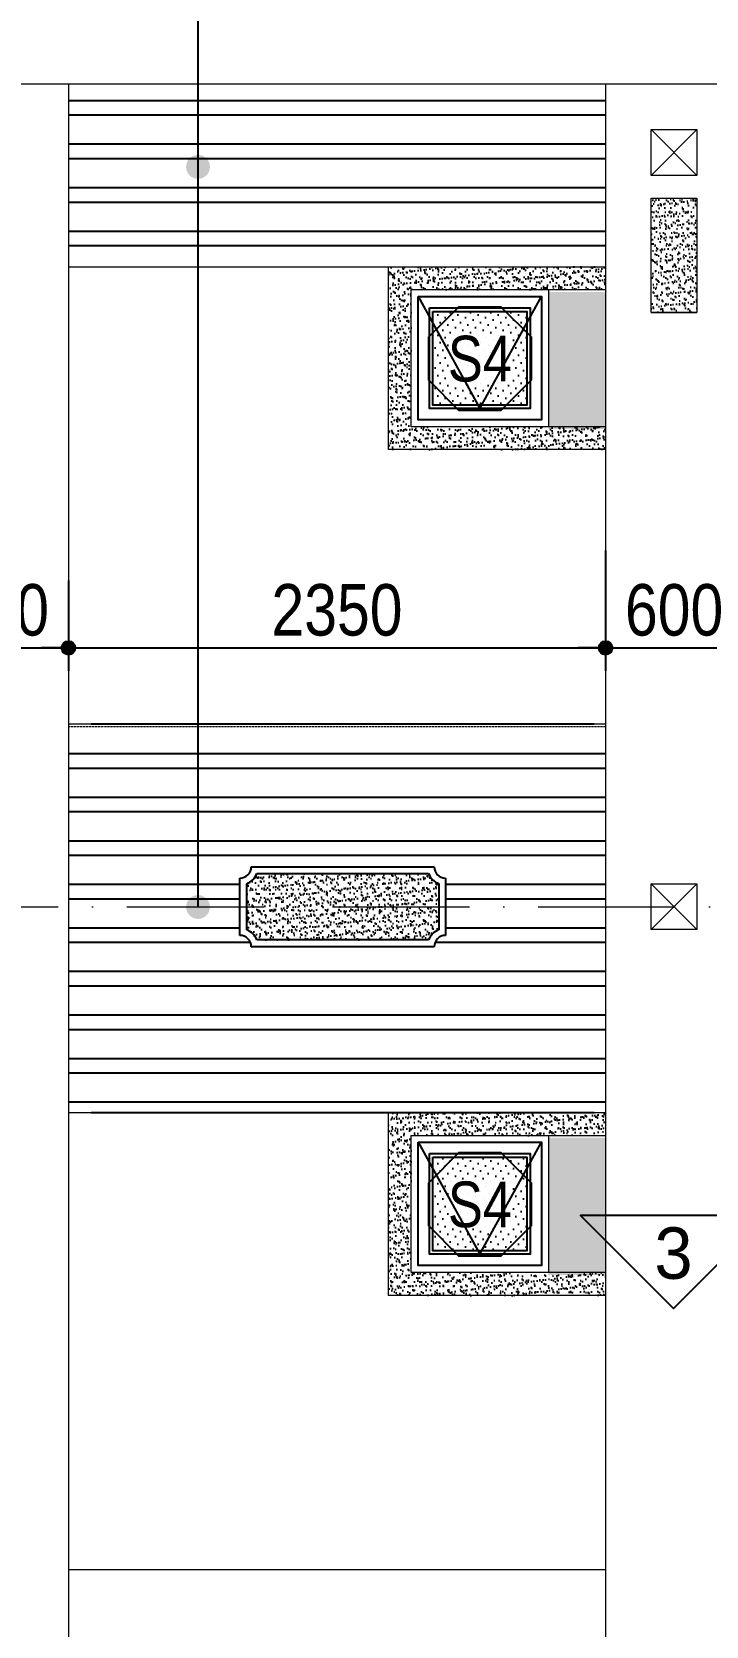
# Model space of a CAD drawing. Extents: x -1107188 to -523840, y 39692 to 514392.
# Drawn here: x -1071736 to -1068786, y 413455 to 420429 of the extents above; entities that cross this region are included whole.
import ezdxf
from ezdxf.enums import TextEntityAlignment as Align

# ---------------------------------------------------------------- set-up
doc = ezdxf.new("R2010")
doc.units = 0
doc.linetypes.add('ACAD_ISO10W100', pattern=[18, 12, -3, 0, -3])
doc.linetypes.add('HIDDEN', pattern=[0.375, 0.25, -0.125])
doc.layers.get('DEFPOINTS').update_dxf_attribs({"linetype": 'CONTINUOUS'})
for name, color, linetype in [('DIM', 1, 'CONTINUOUS'), ('DOOR', 20, 'CONTINUOUS'), ('HACTH', 8, 'CONTINUOUS'), ('HATCH', 8, 'CONTINUOUS'), ('KINH 1', 142, 'CONTINUOUS'), ('netthay', 2, 'CONTINUOUS'), ('TAGS', 60, 'CONTINUOUS'), ('TEXT', 7, 'CONTINUOUS')]:
    doc.layers.add(name, color=color, linetype=linetype)
for name, color, linetype, lineweight in [('HIDDEN2', 250, 'HIDDEN', 5), ('NET-THAY', 2, 'CONTINUOUS', 13), ('TRUC', 24, 'CONTINUOUS', 0)]:
    doc.layers.add(name, color=color, linetype=linetype, lineweight=lineweight)
doc.styles.add('AVO', font='')
doc.styles.add('HEL-CONDENSE', font='')
doc.styles.add('VNI-HELVE-CONDENSEN', font='')
doc.styles.get('AVO').set_extended_font_data('VNI-Avo')
doc.styles.get('HEL-CONDENSE').set_extended_font_data('VNI-Helve-Condense')
doc.styles.get('VNI-HELVE-CONDENSEN').set_extended_font_data('VNI-Helve-Condense')
doc.dimstyles.new('D100', dxfattribs={"dimtxt": 225, "dimasz": 1.2, "dimexe": 100, "dimexo": 0, "dimgap": 50, "dimtad": 1, "dimdec": 0, "dimzin": 13, "dimdsep": 46, "dimtxsty": 'HEL-CONDENSE', "dimblk": 'D50', "dimcen": 0, "dimclrd": 1, "dimclre": 1, "dimclrt": 7, "dimadec": 0, "dimazin": 0, "dimtfac": 1, "dimtdec": 0, "dimtmove": 0, "dimatfit": 3, "dimldrblk": 'D50', "dimfxl": 1, "dimtolj": 1, "dimtzin": 13, "dimarcsym": 0})
pattern_1 = [(180, (-1259883.07, -48754.8), (-1e-14, -190.5), []), (180, (-1259946.57, -48691.3), (-1e-14, -190.5), [])]
pattern_2 = [(37.5, (-2396478.653, 162683.128), (-1.2000235, 36.7059928), [0, -28.956, 0, -32.385, 0, -30.95625]), (7.5, (-2396478.653, 162683.13), (33.7142462, 53.7618825), [0, -15.621, 0, -26.0985, 0, -10.00125]), (327.5, (-2396502.085, 162683.128), (59.3244278, 0.10778885), [0, -9.525, 0, -34.29, 0, -44.7675]), (317.5, (-2396502.085, 162683.13), (57.266734, 16.7196992), [0, -4.7625, 0, -22.479, 0, -25.7175])]

# ---------------------------------------------------------------- blocks, each defined once
blk = doc.blocks.new('KH-CUADI')
at = {"layer": 'TAGS'}
blk.add_lwpolyline([(-124.3, 300), (-300, 124.3), (-300, -124.3), (-124.3, -300), (124.3, -300), (300, -124.3), (300, 124.3), (124.3, 300)], close=True, dxfattribs=at)
at = {"layer": 'TAGS', "style": 'VNI-HELVE-CONDENSEN'}
blk.add_attdef('D', text='', height=300, dxfattribs=at).set_placement((0, 0), align=Align.MIDDLE)
blk = doc.blocks.new('A$C4A8B6C2C')
at = {"layer": 'KINH 1'}
h = blk.add_hatch(dxfattribs=at)
h.set_pattern_fill('DOTS', color=256, scale=500, angle=45, style=0)
h.set_pattern_definition([(45, (-1273474.515, 328548.945), (-11.04854346, 33.1456304), [0, -31.25])])
h.paths.add_polyline_path([(-65, 410), (-475, 410), (-475, 0), (-65, 0)])
at = {"layer": 'DOOR'}
for points in [[(-540, 475), (0, 475), (0, -65), (-540, -65)], [(-490, 425), (-50, 425), (-50, -15), (-490, -15)]]:
    blk.add_lwpolyline(points, close=True, dxfattribs=at)
at = {"layer": 'DOOR', "color": 8}
blk.add_lwpolyline([(-540, 475), (-270, -15), (0, 475)], dxfattribs=at)
blk.add_lwpolyline([(-475, 410), (-65, 410), (-65, 0), (-475, 0)], close=True, dxfattribs=at)
at = {"layer": 'NET-THAY'}
blk.add_lwpolyline([(-570, 505), (30, 505), (30, -95), (-570, -95), (-570, 505)], dxfattribs=at)
blk = doc.blocks.new('A$C748B6192')
at = {"layer": 'DOOR'}
blk.add_blockref('A$C4A8B6C2C', (2787.8, 495.3), dxfattribs=at)
at = {"layer": 'TAGS', "linetype": 'Continuous'}
ref = blk.add_blockref('KH-CUADI', (2518.2, 698.5), dxfattribs=dict(at, xscale=0.75, yscale=0.75, zscale=0.75, rotation=180))
ref.add_attrib('D', 'S4', dxfattribs={"color": 7, "height": 200, "style": 'VNI-HELVE-CONDENSEN'}).set_placement((2518.2, 698.5), align=Align.MIDDLE)
blk = doc.blocks.new('D50')
at = {"layer": 'DIM'}
blk.add_hatch(color=256, dxfattribs=at).paths.add_polyline_path([(25, 0, 1), (-25, 0, 1)])
blk.add_line((25, 0), (100, 0), dxfattribs=at)
blk.add_circle((0, 0), 25, dxfattribs=at)
blk = doc.blocks.new('*D861')
at = {"layer": 'DEFPOINTS', "color": 0, "linetype": 'Continuous', "transparency": 16777216}
for p in [(-1072175.8, 418085.8), (-1071575.8, 418028.8), (-1071575.8, 417734.3)]:
    blk.add_point(p, dxfattribs=at)
at = {"layer": 'DIM', "color": 1, "linetype": 'Continuous', "lineweight": -2, "transparency": 16777216}
for p, q in [((-1072175.8, 418085.8), (-1072175.8, 417634.3)), ((-1071575.8, 418028.8), (-1071575.8, 417634.3)), ((-1072174.6, 417734.3), (-1071577, 417734.3))]:
    blk.add_line(p, q, dxfattribs=at)
at = {"layer": 'DIM', "color": 1, "linetype": 'Continuous', "lineweight": -2, "transparency": 16777216, "xscale": 1.199999999999999, "yscale": 1.199999999999999, "zscale": 1.199999999999999, "rotation": 180}
blk.add_blockref('D50', (-1072175.8, 417734.3), dxfattribs=at)
at = {"layer": 'DIM', "color": 1, "linetype": 'Continuous', "lineweight": -2, "transparency": 16777216, "xscale": 1.199999999999999, "yscale": 1.199999999999999, "zscale": 1.199999999999999}
blk.add_blockref('D50', (-1071575.8, 417734.3), dxfattribs=at)
at = {"layer": 'DIM', "color": 7, "linetype": 'Continuous', "transparency": 16777216, "insert": (-1071875.8, 417899.2), "char_height": 225, "attachment_point": 5, "style": 'HEL-CONDENSE'}
blk.add_mtext('\\A1;600', dxfattribs=at)
blk = doc.blocks.new('*D862')
at = {"layer": 'DEFPOINTS', "color": 0, "linetype": 'Continuous', "transparency": 16777216}
for p in [(-1069225.8, 418159.8), (-1071575.8, 418028.8), (-1069225.8, 417734.3)]:
    blk.add_point(p, dxfattribs=at)
at = {"layer": 'DIM', "color": 1, "linetype": 'Continuous', "lineweight": -2, "transparency": 16777216}
for p, q in [((-1069225.8, 418159.8), (-1069225.8, 417634.3)), ((-1071575.8, 418028.8), (-1071575.8, 417634.3)), ((-1071574.6, 417734.3), (-1069227, 417734.3))]:
    blk.add_line(p, q, dxfattribs=at)
at = {"layer": 'DIM', "color": 1, "linetype": 'Continuous', "lineweight": -2, "transparency": 16777216, "xscale": 1.199999999999999, "yscale": 1.199999999999999, "zscale": 1.199999999999999, "rotation": 180}
blk.add_blockref('D50', (-1071575.8, 417734.3), dxfattribs=at)
at = {"layer": 'DIM', "color": 1, "linetype": 'Continuous', "lineweight": -2, "transparency": 16777216, "xscale": 1.199999999999999, "yscale": 1.199999999999999, "zscale": 1.199999999999999}
blk.add_blockref('D50', (-1069225.8, 417734.3), dxfattribs=at)
at = {"layer": 'DIM', "color": 7, "linetype": 'Continuous', "transparency": 16777216, "insert": (-1070400.8, 417899.2), "char_height": 225, "attachment_point": 5, "style": 'HEL-CONDENSE'}
blk.add_mtext('\\A1;2350', dxfattribs=at)
blk = doc.blocks.new('*D863')
at = {"layer": 'DEFPOINTS', "color": 0, "linetype": 'Continuous', "transparency": 16777216}
for p in [(-1069225.8, 418159.8), (-1068625.8, 418108.4), (-1068625.8, 417734.3)]:
    blk.add_point(p, dxfattribs=at)
at = {"layer": 'DIM', "color": 1, "linetype": 'Continuous', "lineweight": -2, "transparency": 16777216}
for p, q in [((-1069225.8, 418159.8), (-1069225.8, 417634.3)), ((-1068625.8, 418108.4), (-1068625.8, 417634.3)), ((-1069224.6, 417734.3), (-1068627, 417734.3))]:
    blk.add_line(p, q, dxfattribs=at)
at = {"layer": 'DIM', "color": 1, "linetype": 'Continuous', "lineweight": -2, "transparency": 16777216, "xscale": 1.199999999999999, "yscale": 1.199999999999999, "zscale": 1.199999999999999, "rotation": 180}
blk.add_blockref('D50', (-1069225.8, 417734.3), dxfattribs=at)
at = {"layer": 'DIM', "color": 1, "linetype": 'Continuous', "lineweight": -2, "transparency": 16777216, "xscale": 1.199999999999999, "yscale": 1.199999999999999, "zscale": 1.199999999999999}
blk.add_blockref('D50', (-1068625.8, 417734.3), dxfattribs=at)
at = {"layer": 'DIM', "color": 7, "linetype": 'Continuous', "transparency": 16777216, "insert": (-1068925.8, 417899.2), "char_height": 225, "attachment_point": 5, "style": 'HEL-CONDENSE'}
blk.add_mtext('\\A1;600', dxfattribs=at)
blk = doc.blocks.new('TUONG-NAM')
at = {"layer": 'TAGS'}
blk.add_lwpolyline([(-452.5, -452.5), (452.5, -452.5), (0, 0)], close=True, dxfattribs=at)
at = {"layer": 'TAGS', "linetype": 'Continuous', "style": 'AVO'}
blk.add_attdef('KH-TUONG', text='', height=250, dxfattribs=at).set_placement((0.5, -269.3), align=Align.MIDDLE_CENTER)

msp = doc.modelspace()

# ---------------------------------------------------------------- hatches: boundary and pattern name
at = {"layer": 'DIM', "linetype": 'ByBlock'}
for points in [[(-1070956.665, 419838.634, 1), (-1071061.185, 419838.634, 1)], [(-1070956.665, 416600.812, 1), (-1071061.185, 416600.812, 1)]]:
    msp.add_hatch(color=1, dxfattribs=at).paths.add_polyline_path(points)
at = {"layer": 'HACTH'}
h = msp.add_hatch(dxfattribs=at)
h.set_pattern_fill('ANSI32', color=256, scale=20, angle=135, style=0)
h.set_pattern_definition(pattern_1)
h.paths.add_polyline_path([(-1071575.774, 419401.638), (-1069225.774, 419401.638), (-1069225.774, 420201.638), (-1071575.774, 420201.638)])
h.paths.add_polyline_path([(-1074575.774, 419401.638), (-1072175.774, 419401.638), (-1072175.774, 420201.638), (-1074575.774, 420201.638)])
h = msp.add_hatch(dxfattribs=at)
h.set_pattern_fill('AR-SAND', color=256, scale=50, angle=45, style=0)
h.set_pattern_definition([(82.5, (-2142157.97, 504692.894), (-70.350659, 65.896356), [0, -76, 0, -85, 0, -81.25]), (52.5, (-2142157.97, 504692.9), (-37.206876, 162.348986), [0, -41, 0, -68.5, 0, -26.25]), (12.5, (-2142201.46, 504649.41), (109.9014636, 110.301619), [0, -25, 0, -90, 0, -117.5]), (2.5, (-2142201.46, 504649.41), (75.252108, 137.313143), [0, -12.5, 0, -59, 0, -67.5])])
h.paths.add_polyline_path([(-1069225.774, 419291.358), (-1069475.774, 419291.358), (-1069475.774, 418691.358), (-1069225.774, 418691.358)])
h.paths.add_polyline_path([(-1067875.774, 419291.358), (-1068625.774, 419291.358), (-1068625.774, 418691.358), (-1067875.774, 418691.358)])
h.paths.add_polyline_path([(-1066875.774, 419291.358), (-1067275.774, 419291.358), (-1067275.774, 418691.358), (-1066875.774, 418691.358)])
h.paths.add_polyline_path([(-1066875.774, 415591.358), (-1067275.774, 415591.358), (-1067275.774, 414991.358), (-1066875.774, 414991.358)])
h.paths.add_polyline_path([(-1067875.774, 415591.358), (-1068625.774, 415591.358), (-1068625.774, 414991.358), (-1067875.774, 414991.358)])
h.paths.add_polyline_path([(-1069225.774, 415591.358), (-1069475.774, 415591.358), (-1069475.774, 414991.358), (-1069225.774, 414991.358)])
h = msp.add_hatch(dxfattribs=at)
h.set_pattern_fill('ANSI32', color=256, scale=20, angle=135, style=0)
h.set_pattern_definition(pattern_1)
h.paths.add_polyline_path([(-1069225.774, 417389.757), (-1071575.774, 417389.757), (-1071575.774, 416601.638), (-1070825.774, 416601.638), (-1070825.774, 416726.638, 0.41421356), (-1070775.774, 416776.638), (-1069975.774, 416776.638, 0.41421356), (-1069925.774, 416726.638), (-1069925.774, 416601.638), (-1069225.774, 416601.638)])
h.paths.add_polyline_path([(-1066275.774, 417401.638), (-1068625.774, 417401.638), (-1068625.774, 416601.638), (-1067875.774, 416601.638), (-1067875.774, 416726.638, 0.41421356), (-1067825.774, 416776.638), (-1067025.774, 416776.638, 0.41421356), (-1066975.774, 416726.638), (-1066975.774, 416601.638), (-1066275.774, 416601.638)])
edge = h.paths.add_edge_path()
edge.add_line((-1068625.774, 415701.638), (-1066275.774, 415701.638))
edge.add_line((-1066275.774, 415701.638), (-1066275.774, 416601.638))
edge.add_line((-1066275.774, 416601.638), (-1066975.774, 416601.638))
edge.add_line((-1066975.774, 416601.638), (-1066975.774, 416476.638))
edge.add_arc((-1066975.774, 416426.638), 50, 90, 180)
edge.add_line((-1067025.774, 416426.638), (-1067825.774, 416426.638))
edge.add_arc((-1067875.774, 416426.638), 50, 0, 90)
edge.add_line((-1067875.774, 416476.638), (-1067875.774, 416601.638))
edge.add_line((-1067875.774, 416601.638), (-1068625.774, 416601.638))
edge.add_line((-1068625.774, 416601.638), (-1068625.774, 415701.638))
edge = h.paths.add_edge_path()
edge.add_line((-1071575.774, 415701.638), (-1069225.774, 415701.638))
edge.add_line((-1069225.774, 415701.638), (-1069225.774, 416601.638))
edge.add_line((-1069225.774, 416601.638), (-1069925.774, 416601.638))
edge.add_line((-1069925.774, 416601.638), (-1069925.774, 416476.638))
edge.add_arc((-1069925.774, 416426.638), 50, 90, 180)
edge.add_line((-1069975.774, 416426.638), (-1070775.774, 416426.638))
edge.add_arc((-1070825.774, 416426.638), 50, 0, 90)
edge.add_line((-1070825.774, 416476.638), (-1070825.774, 416601.638))
edge.add_line((-1070825.774, 416601.638), (-1071575.774, 416601.638))
edge.add_line((-1071575.774, 416601.638), (-1071575.774, 415701.638))
at = {"layer": 'HATCH'}
h = msp.add_hatch(dxfattribs=at)
h.set_pattern_fill('AR-SAND', color=256, scale=0.75, style=0)
h.set_pattern_definition(pattern_2)
h.paths.add_polyline_path([(-1069025.774, 419201.638), (-1068825.774, 419201.638), (-1068825.774, 419701.638), (-1069025.774, 419701.638)])
h = msp.add_hatch(dxfattribs=at)
h.set_pattern_fill('AR-SAND', color=256, scale=0.75, style=0)
h.set_pattern_definition(pattern_2)
h.paths.add_polyline_path([(-1069225.774, 419401.638), (-1070175.774, 419401.638), (-1070175.774, 418601.638), (-1069225.774, 418601.638), (-1069225.774, 418701.638), (-1070075.774, 418701.638), (-1070075.774, 419301.638), (-1069475.774, 419301.638), (-1069225.774, 419301.638)])
h = msp.add_hatch(dxfattribs=at)
h.set_pattern_fill('AR-SAND', color=256, scale=0.75, style=0)
h.set_pattern_definition(pattern_2)
h.paths.add_polyline_path([(-1070751.612, 416746.638, -0.20323136), (-1070795.774, 416702.476), (-1070795.774, 416500.8, -0.20323136), (-1070751.612, 416456.638), (-1069999.936, 416456.638, -0.20323136), (-1069955.774, 416500.8), (-1069955.774, 416702.476, -0.20323136), (-1069999.936, 416746.638)])
h = msp.add_hatch(dxfattribs=at)
h.set_pattern_fill('AR-SAND', color=256, scale=0.75, style=0)
h.set_pattern_definition(pattern_2)
h.paths.add_polyline_path([(-1069225.774, 415701.638), (-1070175.774, 415701.638), (-1070175.774, 414901.638), (-1069225.774, 414901.638), (-1069225.774, 415001.638), (-1070075.774, 415001.638), (-1070075.774, 415601.638), (-1069475.774, 415601.638), (-1069225.774, 415601.638)])

# ---------------------------------------------------------------- linework, layer by layer
at = {"layer": 'HACTH'}
for points in [[(-1071475.774, 417401.638), (-1069275.774, 417401.638)], [(-1069999.936, 416456.638), (-1070751.612, 416456.638)], [(-1071475.774, 415701.638), (-1069275.774, 415701.638)]]:
    msp.add_lwpolyline(points, dxfattribs=at)
at = {"layer": 'HIDDEN2'}
msp.add_line((-1071575.774, 417389.757), (-1069225.774, 417389.757), dxfattribs=at)
msp.add_lwpolyline([(-1071575.774, 417401.638), (-1069225.774, 417401.638)], dxfattribs=at)
at = {"layer": 'NET-THAY'}
for p, q in [((-1079570.49, 420201.638), (-1064975.774, 420201.638)), ((-1071575.774, 417401.638), (-1069225.774, 417401.638))]:
    msp.add_line(p, q, dxfattribs=at)
for points in [[(-1071575.774, 420201.638), (-1071575.774, 410901.638)], [(-1069225.774, 420201.638), (-1069225.774, 410901.638)], [(-1069025.774, 420001.638), (-1068825.774, 420001.638), (-1068825.774, 419801.638), (-1069025.774, 419801.638), (-1069025.774, 420001.638)], [(-1068825.774, 420001.638), (-1069025.774, 419801.638)], [(-1069025.774, 420001.638), (-1068825.774, 419801.638)], [(-1069025.774, 419701.638), (-1068825.774, 419701.638), (-1068825.774, 419201.638), (-1069025.774, 419201.638), (-1069025.774, 419701.638)], [(-1071575.774, 419401.638), (-1069225.774, 419401.638)], [(-1069225.774, 418601.638), (-1070175.774, 418601.638), (-1070175.774, 419401.638), (-1069325.774, 419401.638)], [(-1070075.774, 418701.638), (-1070075.774, 419301.638), (-1069225.774, 419301.638)], [(-1069025.774, 419201.638), (-1068825.774, 419201.638)], [(-1069225.774, 418701.638), (-1070075.774, 418701.638)], [(-1069025.774, 416701.638), (-1068825.774, 416701.638), (-1068825.774, 416501.638), (-1069025.774, 416501.638), (-1069025.774, 416701.638)], [(-1068825.774, 416701.638), (-1069025.774, 416501.638)], [(-1069025.774, 416701.638), (-1068825.774, 416501.638)], [(-1071575.774, 415701.638), (-1069225.774, 415701.638)], [(-1069225.774, 414901.638), (-1070175.774, 414901.638), (-1070175.774, 415701.638), (-1069325.774, 415701.638)], [(-1070075.774, 415001.638), (-1070075.774, 415601.638), (-1069225.774, 415601.638)], [(-1069225.774, 415001.638), (-1070075.774, 415001.638)], [(-1071575.774, 413701.638), (-1069225.774, 413701.638)]]:
    msp.add_lwpolyline(points, dxfattribs=at)
for points in [[(-1070075.774, 419301.638), (-1069475.774, 419301.638), (-1069475.774, 418701.638), (-1070075.774, 418701.638)], [(-1070075.774, 415601.638), (-1069475.774, 415601.638), (-1069475.774, 415001.638), (-1070075.774, 415001.638)]]:
    msp.add_lwpolyline(points, close=True, dxfattribs=at)
at = {"layer": 'netthay'}
for points in [[(-1070775.774, 416776.638), (-1069975.774, 416776.638)], [(-1070751.612, 416746.638), (-1069999.936, 416746.638)], [(-1070825.774, 416476.638), (-1070825.774, 416726.638)], [(-1070795.774, 416500.8), (-1070795.774, 416702.476)], [(-1069955.774, 416702.476), (-1069955.774, 416500.8)], [(-1069925.774, 416726.638), (-1069925.774, 416476.638)], [(-1069975.774, 416426.638), (-1070775.774, 416426.638)]]:
    msp.add_lwpolyline(points, dxfattribs=at)
for centre, radius, start, end in [((-1070825.774, 416776.638), 50, 270, 0), ((-1070825.774, 416776.638), 80, 292.0243128, 337.9756872), ((-1069925.774, 416776.638), 80, 202.0243128, 247.9756872), ((-1069925.774, 416776.638), 50, 180, 270), ((-1070825.774, 416426.638), 50, 0, 90), ((-1070825.774, 416426.638), 80, 22.0243128, 67.9756872), ((-1069925.774, 416426.638), 80, 112.0243128, 157.9756872), ((-1069925.774, 416426.638), 50, 90, 180)]:
    msp.add_arc(centre, radius, start, end, dxfattribs=at)
at = {"layer": 'TEXT'}
msp.add_lwpolyline([(-1071009.86, 423701.57), (-1071009.86, 416601.638)], dxfattribs=at)
at = {"layer": 'TRUC', "linetype": 'ACAD_ISO10W100', "ltscale": 50}
for points in [[(-1100124.007, 420201.638), (-1064655.569, 420201.638)], [(-1100124.007, 416601.638), (-1064655.569, 416601.638)]]:
    msp.add_lwpolyline(points, dxfattribs=at)

# ---------------------------------------------------------------- block references
at = {"layer": 'DOOR', "color": 4}
for p in [(-1072293.62, 418301.354), (-1072293.62, 414601.354)]:
    msp.add_blockref('A$C748B6192', p, dxfattribs=at)
at = {"layer": 'TAGS', "linetype": 'Continuous'}
ref = msp.add_blockref('TUONG-NAM', (-1068928.116, 414844.297), dxfattribs=dict(at, xscale=0.8999999999068677, yscale=0.9000000000232831, zscale=0.9, rotation=180))
ref.add_attrib('KH-TUONG', '3', dxfattribs={"color": 7, "linetype": 'Continuous', "height": 225, "style": 'AVO'}).set_placement((-1068928.561, 415086.651), align=Align.MIDDLE_CENTER)

# ---------------------------------------------------------------- dimensions: what is measured, and where the dimension line sits
at = {"layer": 'DIM', "linetype": 'Continuous'}
for base, p1, p2, picture, middle in [((-1069225.774, 417734.271), (-1071575.774, 418028.828), (-1069225.774, 418159.767), '*D862', (-1070400.774, 417899.171)), ((-1068625.774, 417734.271), (-1069225.774, 418159.767), (-1068625.774, 418108.367), '*D863', (-1068925.774, 417899.171)), ((-1071575.774, 417734.271), (-1072175.774, 418085.757), (-1071575.774, 418028.828), '*D861', (-1071875.774, 417899.171))]:
    dim = msp.add_linear_dim(base=base, p1=p1, p2=p2, dimstyle='D100', override={"dimtmove": 1}, dxfattribs=at)
    dim.commit()
    dim.dimension.update_dxf_attribs({"geometry": picture, "text_midpoint": middle})

doc.saveas('drawing.dxf')
